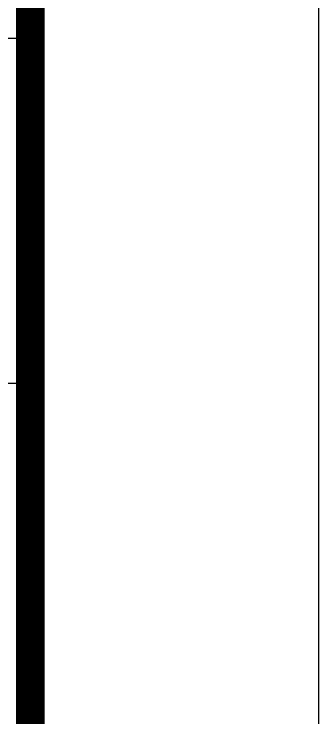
# Model space of a CAD drawing. Extents: x -17471 to 313636, y -71590 to 757901.
# Drawn here: x 312580 to 313636, y 115498 to 117936 of the extents above; entities that cross this region are included whole.
import ezdxf

# ---------------------------------------------------------------- set-up
doc = ezdxf.new("R2010")
doc.units = 0
doc.header["$LTSCALE"] = 1000
doc.header["$MEASUREMENT"] = 0
doc.layers.add('PUB_TITLE', color=4, linetype='Continuous')
doc.layers.add('图框', color=7, linetype='Continuous')

# ---------------------------------------------------------------- blocks, each defined once
blk = doc.blocks.new('结构图签1')
at = {"layer": '图框', "color": 0}
for p, q in [((333761.4, 46262.2), (339770.6, 46262.2)), ((333761.4, 45067), (339770.6, 45067))]:
    blk.add_line(p, q, dxfattribs=at)
at = {"layer": '图框', "color": 4, "const_width": 98.6}
blk.add_lwpolyline([(333761.4, 58400), (339770.6, 58400), (339770.6, 1000), (333761.4, 1000)], close=True, dxfattribs=at)
at = {"layer": '图框', "color": 0, "const_width": 50}
blk.add_lwpolyline([(333761.4, 49648.6), (339770.6, 49648.6), (339770.6, 39489.4), (333761.4, 39489.4)], close=True, dxfattribs=at)

msp = doc.modelspace()

# ---------------------------------------------------------------- linework, layer by layer
at = {"layer": 'PUB_TITLE'}
msp.add_lwpolyline([(187535.9, 71590.1), (313635.9, 71590.1), (313635.9, 130990.1), (187535.9, 130990.1)], close=True, dxfattribs=at)
at = {"layer": 'PUB_TITLE', "const_width": 100}
msp.add_lwpolyline([(190035.9, 72590.1), (312635.9, 72590.1), (312635.9, 129990.1), (190035.9, 129990.1)], close=True, dxfattribs=at)

# ---------------------------------------------------------------- block references
msp.add_blockref('结构图签1', (-27134.7, 71590.1))

doc.saveas('drawing.dxf')
